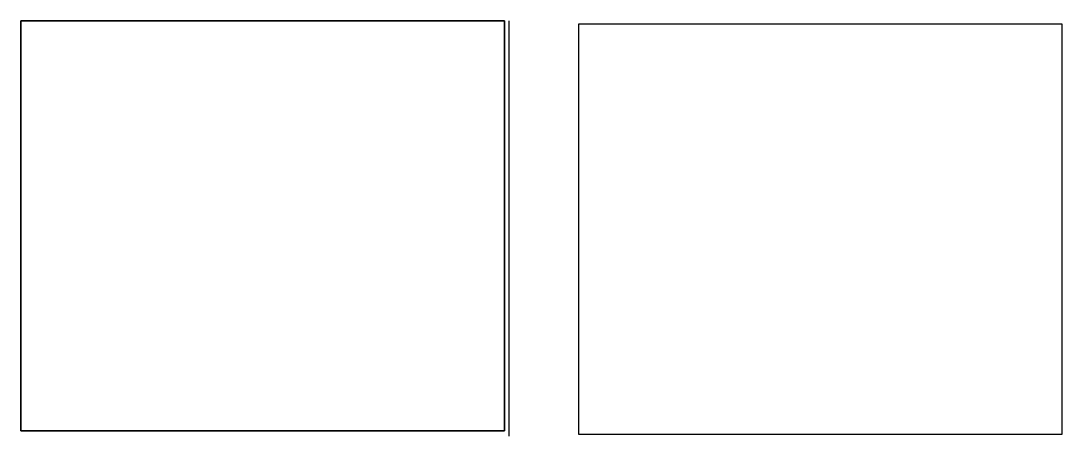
# Model space of a CAD drawing. Header units: inches. Extents: x 0 to 198, y 0 to 79.
import ezdxf

# ---------------------------------------------------------------- set-up
doc = ezdxf.new("R2010")
doc.units = ezdxf.units.IN
doc.header["$MEASUREMENT"] = 0

msp = doc.modelspace()

# ---------------------------------------------------------------- linework, layer by layer
for p in [(92.8, 79, 0.85), (92.8, 39.5, 0.85), (92.8, 0, 0.85), (92.8, 0, 0.85)]:
    msp.add_line(p, (92.8, 0, 0.45))
for points in [[(0, 79), (0, 1), (92, 1), (92, 79)], [(106.04, 78.38), (106.04, 0.38), (198.04, 0.38), (198.04, 78.38)], [(106.04, 78.38), (106.04, 0.38), (198.04, 0.38), (198.04, 78.38)], [(198.04, 0.38), (198.04, 78.38), (106.04, 78.38), (106.04, 0.38)], [(106.04, 78.38), (106.04, 0.38), (198.04, 0.38), (198.04, 78.38)]]:
    msp.add_lwpolyline(points, close=True)
at = {"extrusion": (0, 0, -1)}
msp.add_lwpolyline([(-92, 1), (0, 1), (0, 79), (-92, 79)], close=True, dxfattribs=at)

doc.saveas('drawing.dxf')
